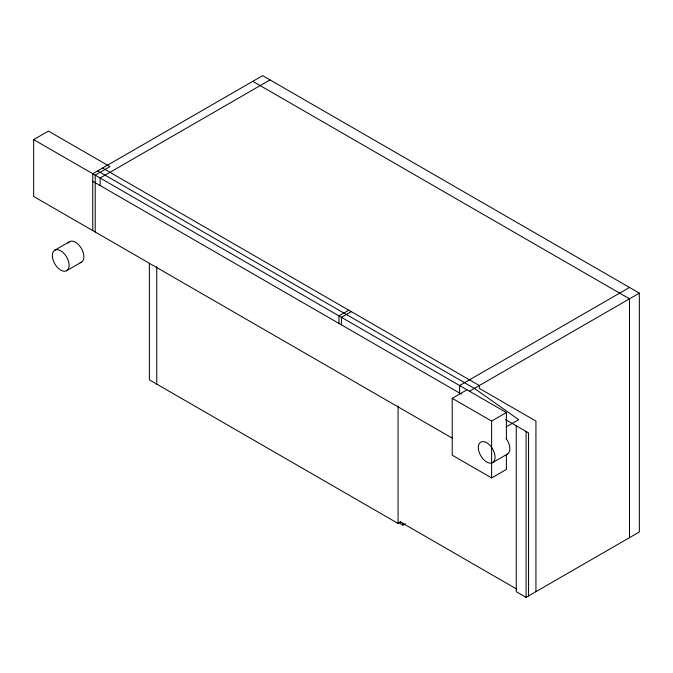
<?xml version="1.0" encoding="UTF-8"?>
<svg xmlns="http://www.w3.org/2000/svg" width="673" height="673" viewBox="0 0 673 673"><rect width="100%" height="100%" fill="white"/><g stroke="black" fill="none" stroke-linecap="round" stroke-linejoin="round"><path stroke-width="1.01" d="M452.172 438.106L33.65 196.474L33.65 139.614L48.422 131.084L109.977 166.626L95.204 175.157L95.204 232.017M270.024 79.91L100.126 178L100.126 185.555M54.816 250.196L69.588 241.666M66.652 270.697L81.425 262.167M348.807 310.203L338.965 315.889L338.965 323.444M351.272 311.624L341.421 317.311L341.421 324.857M629.499 287.455L459.609 385.545L459.609 393.091M506.39 454.94L506.39 469.409L491.618 477.939L452.222 455.2L452.222 398.332L466.995 389.81M469.46 391.223L639.35 293.142L639.35 531.964L526.093 597.355L516.241 591.668L516.241 425.79M452.222 398.332L491.618 421.079L506.39 412.549L506.39 439.427M506.172 426.892L518.706 419.658L474.381 388.388L97.669 170.892M492.611 462.603L507.383 454.082M149.372 263.328L149.372 379.858L398.054 523.434L400.738 521.886M398.441 522.517L402.976 525.142L405.339 523.779M639.35 293.142L262.638 75.645L92.739 173.735L92.739 230.595M252.787 81.332L629.499 298.829L629.499 537.651M102.59 168.048L479.311 385.545L479.311 388.388L535.935 421.079L535.935 591.668M33.65 139.614L506.39 412.549M92.739 181.289L461.4 394.126M505.415 419.54L528.549 432.899L528.549 595.933M399.871 521.634L516.771 589.127M526.093 431.477L526.093 597.355M491.618 421.079L491.618 477.939M402.976 523.241L402.976 525.142M398.054 405.853L398.054 523.434M156.759 266.542L156.759 384.123M506.046 438.375A11.836 6.839 60 0 1 506.744 454.376M68.074 243.189A11.836 6.839 60 0 1 81.122 247.984A11.836 6.839 60 0 1 80.087 262.655M478.427 449.101A11.836 6.839 60 0 0 491.971 462.906A11.836 6.839 60 0 0 489.683 445.055A11.836 6.839 60 0 0 478.427 449.101M52.469 257.195A11.836 6.839 60 0 0 66.013 271A11.836 6.839 60 0 0 63.725 253.149A11.836 6.839 60 0 0 52.469 257.195"/></g></svg>
